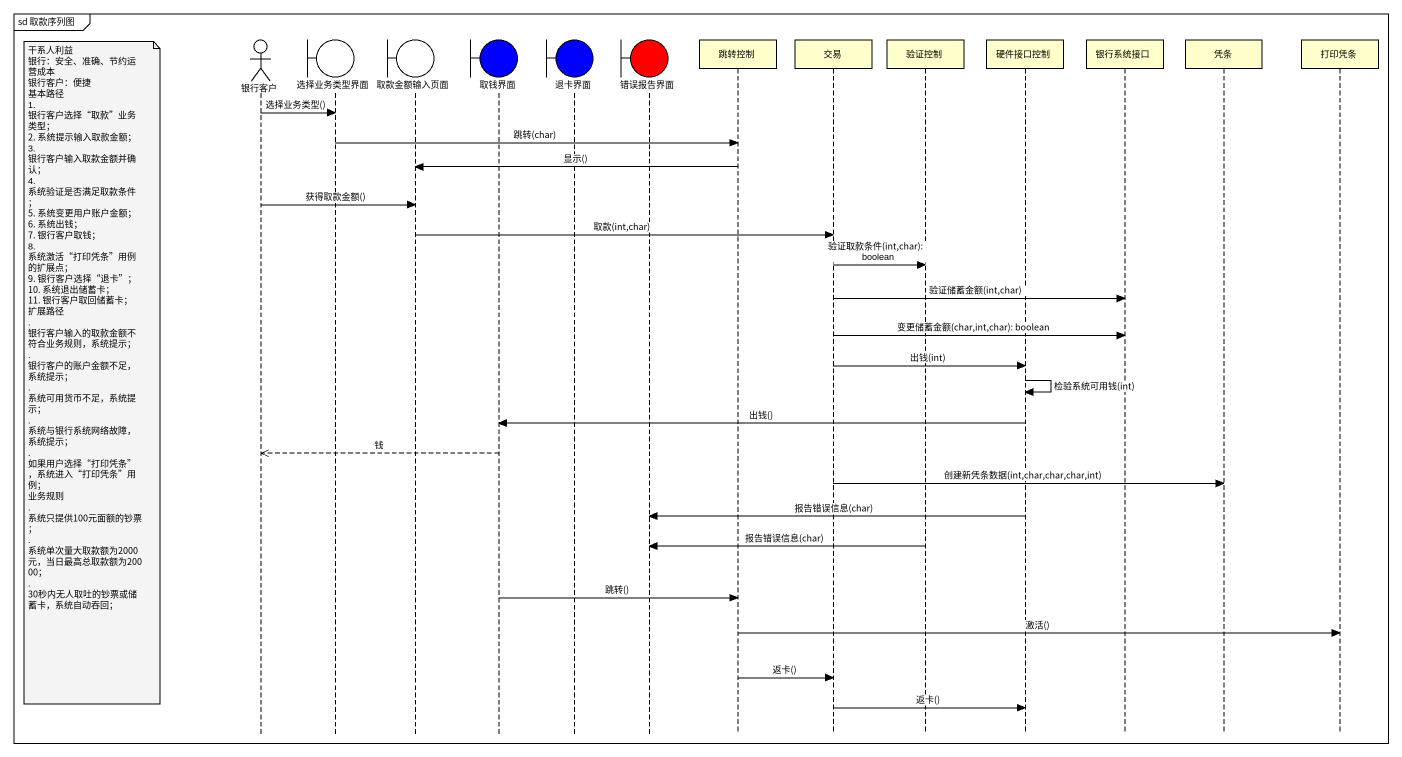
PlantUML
@startuml
mainframe sd 取款序列图
hide footbox
actor 银行客户
boundary 选择业务类型界面
boundary 取款金额输入页面
boundary 取钱界面 #0000FF
boundary 退卡界面 #0000FF
boundary 错误报告界面 #FF0000
participant 跳转控制
participant 交易
participant 验证控制
participant 硬件接口控制
participant 银行系统接口
participant 凭条
participant 打印凭条

银行客户 -> 选择业务类型界面 : 选择业务类型()
选择业务类型界面 -> 跳转控制 : 跳转(char)
跳转控制 -> 取款金额输入页面 : 显示()
银行客户 -> 取款金额输入页面 : 获得取款金额()
取款金额输入页面 -> 交易 : 取款(int,char)
交易 -> 验证控制 : 验证取款条件(int,char): boolean
交易 -> 银行系统接口 : 验证储蓄金额(int,char)
交易 -> 银行系统接口 : 变更储蓄金额(char,int,char): boolean
交易 -> 硬件接口控制 : 出钱(int)
note left of 银行客户
  干系人利益
  银行：安全、准确、节约运营成本
  银行客户：便捷
  基本路径
  1. 银行客户选择“取款”业务类型；
  2. 系统提示输入取款金额；
  3. 银行客户输入取款金额并确认；
  4. 系统验证是否满足取款条件；
  5. 系统变更用户账户金额；
  6. 系统出钱；
  7. 银行客户取钱；
  8. 系统激活“打印凭条”用例的扩展点；
  9. 银行客户选择“退卡”；
  10. 系统退出储蓄卡；
  11. 银行客户取回储蓄卡；
  扩展路径
  . 银行客户输入的取款金额不符合业务规则，系统提示；
  . 银行客户的账户金额不足，系统提示；
  . 系统可用货币不足，系统提示；
  . 系统与银行系统网络故障，系统提示；
  . 如果用户选择“打印凭条”，系统进入“打印凭条”用例；
  业务规则
  . 系统只提供100元面额的钞票；
  . 系统单次量大取款额为2000元，当日最高总取款额为20000；
  . 30秒内无人取吐的钞票或储蓄卡，系统自动吞回；
end note
硬件接口控制 -> 硬件接口控制 : 检验系统可用钱(int)
硬件接口控制 -> 取钱界面 : 出钱()
取钱界面 -->> 银行客户 : 钱
交易 -> 凭条 : 创建新凭条数据(int,char,char,char,int)
硬件接口控制 -> 错误报告界面 : 报告错误信息(char)
验证控制 -> 错误报告界面 : 报告错误信息(char)
取钱界面 -> 跳转控制 : 跳转()
跳转控制 -> 打印凭条 : 激活()
跳转控制 -> 交易 : 返卡()
交易 -> 硬件接口控制 : 返卡()
@enduml
